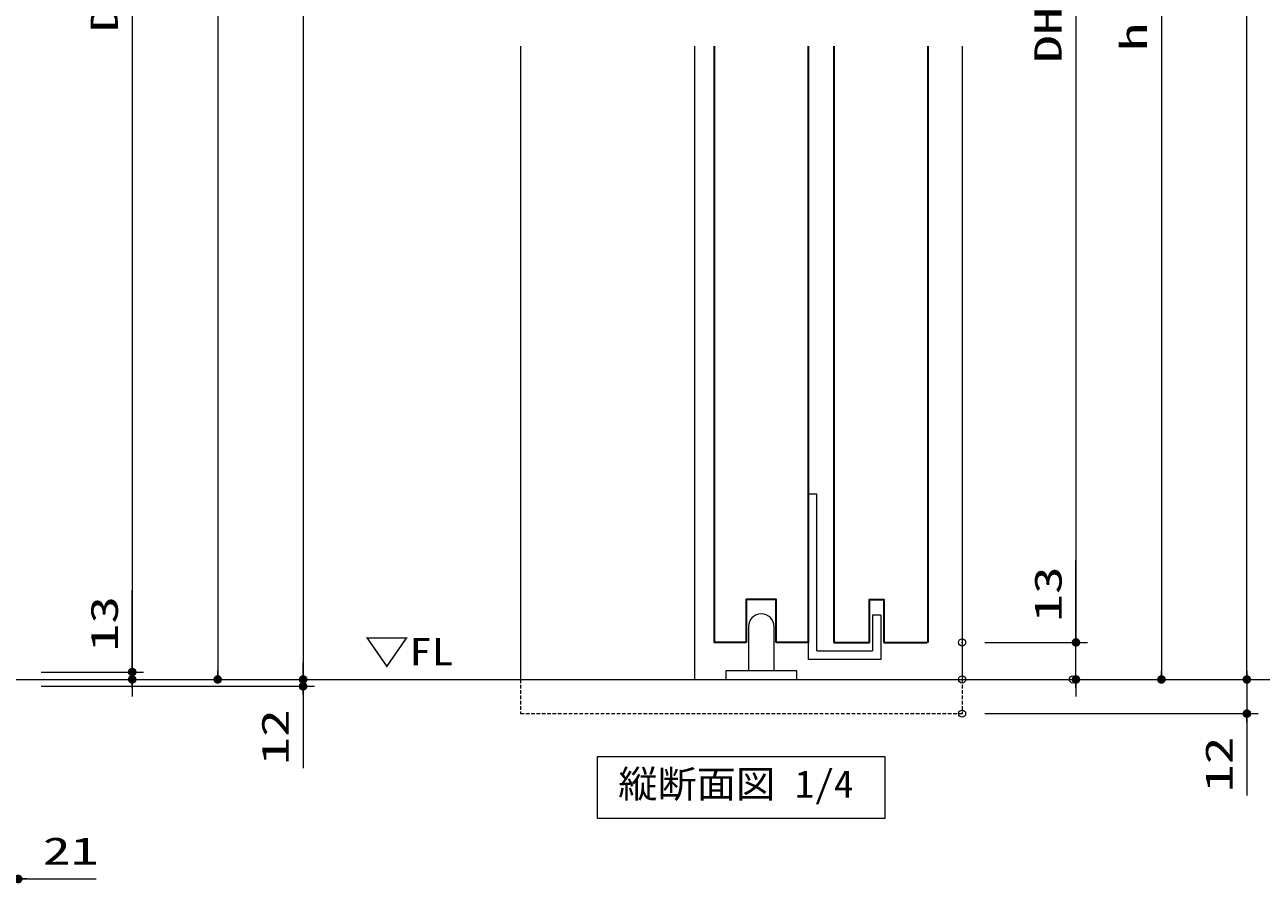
# Model space of a CAD drawing. Units: millimetres, scale not verified. Extents: x -1306 to 1306, y -607 to 607.
# Drawn here: x -687.6 to -253.4, y -93 to 208.1 of the extents above; entities that cross this region are included whole.
import ezdxf
from ezdxf.enums import TextEntityAlignment as Align

# ---------------------------------------------------------------- set-up
doc = ezdxf.new("R2010")
doc.units = ezdxf.units.MM
doc.header["$LTSCALE"] = 5
doc.header["$PDMODE"] = 32
doc.header["$PDSIZE"] = 2.5
doc.linetypes.add('USER2', pattern=[0.375, 0.25, -0.125])
for name, color, linetype, lineweight in [('0-1_線(黄)', 2, 'Continuous', 15), ('0-D_線(白)', 7, 'Continuous', 30), ('1-0_線(水)', 4, 'Continuous', 9), ('1-1_寸法線', 3, 'Continuous', 13), ('1-4_DEFPOINTS', 7, 'Continuous', 5), ('1-5_0', 3, 'Continuous', 25), ('1-6_点線(黄)', 2, 'USER2', 15)]:
    doc.layers.add(name, color=color, linetype=linetype, lineweight=lineweight)
doc.styles.add('ＭＳ ゴシック', font='')
doc.styles.get('ＭＳ ゴシック').set_extended_font_data('MS Gothic')

# ---------------------------------------------------------------- blocks, each defined once
blk = doc.blocks.new('_DOT')
at = {"layer": '1-5_0'}
blk.add_line((-2.5, 0), (-5, 0), dxfattribs=at)
for points in [[(0, 0), (-2.5, 0), (-2.48, 0.313)], [(0, 0), (-2.48, -0.313), (-2.5, 0)], [(0, 0), (-2.48, 0.313), (-2.421, 0.622)], [(0, 0), (-2.421, -0.622), (-2.48, -0.313)], [(0, 0), (-2.421, 0.622), (-2.324, 0.92)], [(0, 0), (-2.324, -0.92), (-2.421, -0.622)], [(0, 0), (-2.324, 0.92), (-2.191, 1.204)], [(0, 0), (-2.191, -1.204), (-2.324, -0.92)], [(0, 0), (-2.191, 1.204), (-2.023, 1.469)], [(0, 0), (-2.023, -1.469), (-2.191, -1.204)], [(0, 0), (-2.023, 1.469), (-1.822, 1.711)], [(0, 0), (-1.822, -1.711), (-2.023, -1.469)], [(0, 0), (-1.822, 1.711), (-1.594, 1.926)], [(0, 0), (-1.594, -1.926), (-1.822, -1.711)], [(0, 0), (-1.594, 1.926), (-1.34, 2.111)], [(0, 0), (-1.34, -2.111), (-1.594, -1.926)], [(0, 0), (-1.34, 2.111), (-1.064, 2.262)], [(0, 0), (-1.064, -2.262), (-1.34, -2.111)], [(0, 0), (-1.064, 2.262), (-0.773, 2.378)], [(0, 0), (-0.773, -2.378), (-1.064, -2.262)], [(0, 0), (-0.773, 2.378), (-0.468, 2.456)], [(0, 0), (-0.468, -2.456), (-0.773, -2.378)], [(0, 0), (-0.468, 2.456), (-0.157, 2.495)], [(0, 0), (-0.157, -2.495), (-0.468, -2.456)], [(0, 0), (-0.157, 2.495), (0.157, 2.495)], [(0, 0), (0.157, -2.495), (-0.157, -2.495)], [(0, 0), (0.157, 2.495), (0.468, 2.456)], [(0, 0), (0.468, 2.456), (0.773, 2.378)], [(0, 0), (0.773, 2.378), (1.064, 2.262)], [(0, 0), (1.064, 2.262), (1.34, 2.111)], [(0, 0), (1.34, 2.111), (1.594, 1.926)], [(0, 0), (1.594, 1.926), (1.822, 1.711)], [(0, 0), (1.822, 1.711), (2.023, 1.469)], [(0, 0), (2.023, 1.469), (2.191, 1.204)], [(0, 0), (2.191, 1.204), (2.324, 0.92)], [(0, 0), (2.324, 0.92), (2.421, 0.622)], [(0, 0), (2.421, 0.622), (2.48, 0.313)], [(0, 0), (2.48, 0.313), (2.5, 0)], [(0, 0), (0.468, -2.456), (0.157, -2.495)], [(0, 0), (0.773, -2.378), (0.468, -2.456)], [(0, 0), (1.064, -2.262), (0.773, -2.378)], [(0, 0), (1.34, -2.111), (1.064, -2.262)], [(0, 0), (1.594, -1.926), (1.34, -2.111)], [(0, 0), (1.822, -1.711), (1.594, -1.926)], [(0, 0), (2.023, -1.469), (1.822, -1.711)], [(0, 0), (2.191, -1.204), (2.023, -1.469)], [(0, 0), (2.324, -0.92), (2.191, -1.204)], [(0, 0), (2.421, -0.622), (2.324, -0.92)], [(0, 0), (2.48, -0.313), (2.421, -0.622)], [(0, 0), (2.5, 0), (2.48, -0.313)]]:
    blk.add_solid(points, dxfattribs=at)

msp = doc.modelspace()

# ---------------------------------------------------------------- linework, layer by layer
at = {"layer": '0-1_線(黄)'}
msp.add_line((-1242.578, -21.552), (-233.827, -21.552), dxfattribs=at)
msp.add_lwpolyline([(-486.474, -48.552), (-385.624, -48.552), (-385.624, -70.387), (-486.474, -70.387)], close=True, dxfattribs=at)
at = {"layer": '0-D_線(白)'}
for p, q in [((-445.499, 200.637), (-445.499, -8.531)), ((-412.498, 200.637), (-412.498, -8.552)), ((-403.499, 200.637), (-403.499, -8.531)), ((-370.498, 200.637), (-370.498, -8.552)), ((-434.249, -8.531), (-445.499, -8.531)), ((-412.499, -8.531), (-423.749, -8.531)), ((-403.499, -8.531), (-390.999, -8.531)), ((-385.999, -8.531), (-370.699, -8.531))]:
    msp.add_line(p, q, dxfattribs=at)
for points in [[(-423.749, -8.531), (-423.749, 6.469), (-434.249, 6.469), (-434.249, -8.531)], [(-390.999, -8.531), (-390.999, 6.469), (-385.999, 6.469), (-385.999, -8.531)]]:
    msp.add_lwpolyline(points, dxfattribs=at)
at = {"layer": '1-0_線(水)'}
for p, q in [((-513.498, 200.637), (-513.498, -21.552)), ((-452.498, 200.637), (-452.498, -21.552)), ((-358.498, 200.637), (-358.498, -21.552)), ((-433.499, -3.031), (-433.499, -18.531)), ((-424.499, -18.531), (-424.499, -3.031)), ((-409.499, -11.531), (-389.999, -11.531))]:
    msp.add_line(p, q, dxfattribs=at)
for points in [[(-409.499, -11.531), (-409.499, 43.469), (-412.499, 43.469), (-412.499, -14.531)], [(-386.999, 0.969), (-386.999, -14.531), (-412.499, -14.531)], [(-386.999, 0.969), (-389.999, 0.969), (-389.999, -11.531)], [(-416.499, -21.531), (-416.499, -18.531), (-441.499, -18.531), (-441.499, -21.531)]]:
    msp.add_lwpolyline(points, dxfattribs=at)
for start, end in [(90, 180), (0, 90)]:
    msp.add_arc((-428.999, -3.031), 4.5, start, end, dxfattribs=at)
at = {"layer": '1-1_寸法線'}
for p, q in [((-589.858, 455.448), (-589.858, -18.552)), ((-258.498, -18.552), (-258.498, 455.448)), ((-649.858, 447.448), (-649.858, -15.952)), ((-619.858, 449.448), (-619.858, -18.552)), ((-288.498, 425.448), (-288.498, -18.552)), ((-318.498, 415.448), (-318.498, -5.552)), ((-318.498, -5.552), (-318.498, 20.21)), ((-649.858, -15.952), (-649.858, 9.81)), ((-350.498, -8.552), (-314.498, -8.552)), ((-350.498, -8.552), (-314.498, -8.552)), ((-318.498, -21.552), (-318.498, -8.552)), ((-589.858, -18.552), (-589.858, -15.552)), ((-258.498, -18.552), (-258.498, -15.552)), ((-681.858, -18.952), (-645.858, -18.952)), ((-681.858, -18.952), (-645.858, -18.952)), ((-681.858, -21.552), (-615.858, -21.552)), ((-681.858, -21.552), (-585.858, -21.552)), ((-681.858, -21.552), (-585.858, -21.552)), ((-681.858, -21.552), (-645.858, -21.552)), ((-649.858, -21.552), (-649.858, -18.952)), ((-589.858, -21.552), (-589.858, -23.952)), ((-350.498, -21.552), (-314.498, -21.552)), ((-350.498, -21.552), (-254.498, -21.552)), ((-350.498, -21.552), (-254.498, -21.552)), ((-311.587, -21.552), (-284.498, -21.552)), ((-258.498, -21.552), (-258.498, -33.552)), ((-681.858, -23.952), (-585.858, -23.952)), ((-649.858, -24.552), (-649.858, -27.552)), ((-318.498, -24.552), (-318.498, -27.552)), ((-589.858, -26.952), (-589.858, -52.714)), ((-350.498, -33.552), (-254.498, -33.552)), ((-258.498, -36.552), (-258.498, -62.314)), ((-686.858, -91.552), (-662.524, -91.552))]:
    msp.add_line(p, q, dxfattribs=at)
at = {"layer": '1-4_DEFPOINTS'}
for p in [(-358.498, -8.552), (-318.498, -8.552), (-649.858, -18.952), (-649.858, -21.552), (-619.858, -21.552), (-589.858, -21.552), (-358.498, -21.552), (-319.587, -21.552), (-318.498, -21.552), (-288.498, -21.552), (-589.858, -23.952), (-358.498, -33.552), (-258.498, -33.552)]:
    msp.add_point(p, dxfattribs=at)
at = {"layer": '1-6_点線(黄)'}
for p, q in [((-513.498, -21.552), (-513.498, -33.552)), ((-358.498, -21.552), (-358.498, -33.552)), ((-513.498, -33.552), (-358.498, -33.552))]:
    msp.add_line(p, q, dxfattribs=at)

# ---------------------------------------------------------------- block references
at = {"layer": '1-1_寸法線', "xscale": 0.6, "yscale": 0.6}
for p, rotation in [((-318.498, -8.552), 270), ((-318.498, -8.552), 270), ((-649.858, -18.952), 270), ((-649.858, -18.952), 270), ((-649.858, -21.552), 90), ((-619.858, -21.552), 270), ((-589.858, -21.552), 270), ((-589.858, -21.552), 270), ((-318.498, -21.552), 90), ((-288.498, -21.552), 270), ((-258.498, -21.552), 270), ((-258.498, -21.552), 270), ((-589.858, -23.952), 90), ((-258.498, -33.552), 90), ((-689.858, -91.552), 180)]:
    msp.add_blockref('_DOT', p, dxfattribs=dict(at, rotation=rotation))

# ---------------------------------------------------------------- texts
at = {"layer": '0-1_線(黄)', "style": 'ＭＳ ゴシック'}
for s, height, width, p in [('▽FL', 9.604, 1.2, (-568.331, -19.449)), ('縦断面図 1/4', 9.621, 1.05, (-479.226, -65.93))]:
    msp.add_text(s, height=height, dxfattribs=dict(at, width=width)).set_placement(p, align=Align.BOTTOM_LEFT)
at = {"layer": '1-1_寸法線', "style": 'ＭＳ ゴシック', "width": 1.5}
for s, p in [('DH', (-652.007, 205.51)), ('DH', (-320.647, 194.71)), ('h', (-290.647, 198.924)), ('13', (-320.647, -1.409)), ('13', (-652.007, -11.809)), ('12', (-592.007, -51.571)), ('12', (-260.647, -61.171))]:
    msp.add_text(s, height=9.604, rotation=90, dxfattribs=at).set_placement(p, align=Align.BOTTOM_LEFT)
msp.add_text('21', height=9.604, dxfattribs=at).set_placement((-681.286, -89.403), align=Align.BOTTOM_LEFT)

doc.saveas('drawing.dxf')
